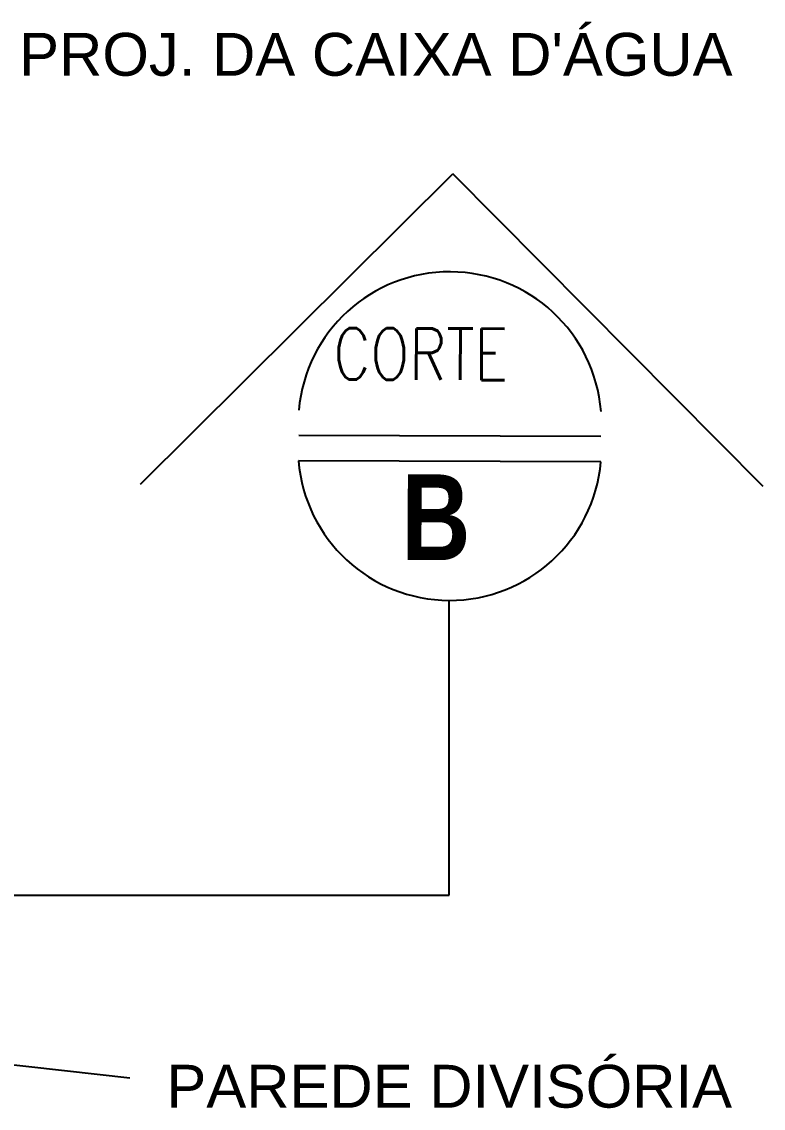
# Model space of a CAD drawing. Header units: millimetres. Extents: x 3724 to 8454, y 143 to 322.
# Drawn here: x 3736.947 to 3738.676, y 175.242 to 177.777 of the extents above; entities that cross this region are included whole.
import ezdxf

# ---------------------------------------------------------------- set-up
doc = ezdxf.new("R2010")
doc.units = ezdxf.units.MM
doc.header["$LTSCALE"] = 20
doc.linetypes.add('DASHDOT2', pattern=[12.7, 6.35, -3.175, 0, -3.175])
for name, color, linetype in [('A-PEN-08', 8, 'Continuous'), ('A-PEN-R', 1, 'Continuous'), ('L-Cortes', 2, 'Continuous')]:
    doc.layers.add(name, color=color, linetype=linetype)
doc.styles.add('CARIMBO_DADOS', font='arial.ttf', dxfattribs={"height": 0.1})
doc.styles.add('REG60', font='romans.shx', dxfattribs={"width": 0.8, "height": 0.15})
doc.styles.add('SANSSERIF2', font='sanssb__.ttf', dxfattribs={"width": 0.8})

msp = doc.modelspace()

# ---------------------------------------------------------------- linework, layer by layer
at = {"color": 6}
for p in [(3737.2234, 176.698), (3738.6764, 176.6927)]:
    msp.add_line(p, (3737.9526, 177.4219), dxfattribs=at)
for p, q in [((3738.2977, 176.8087), (3737.5926, 176.8113)), ((3738.2975, 176.7497), (3737.5923, 176.7523))]:
    msp.add_line(p, q)
for centre, start, end in [((3737.9453, 176.8395), 4.5691, 175.0088), ((3737.945, 176.7805), 184.5691, 355.0088)]:
    msp.add_arc(centre, 0.3538, start, end)
at = {"layer": 'A-PEN-08', "ltscale": 0.05}
msp.add_line((3735.9636, 175.4526), (3737.1987, 175.3126), dxfattribs=at)
at = {"layer": 'A-PEN-R', "linetype": 'DASHDOT2', "ltscale": 0.3}
for p, q in [((3737.9437, 175.739), (3737.9437, 176.4267)), ((3727.5745, 175.739), (3737.9437, 175.739))]:
    msp.add_line(p, q, dxfattribs=at)

# ---------------------------------------------------------------- texts
at = {"color": 230, "char_height": 0.1, "attachment_point": 5, "style": 'CARIMBO_DADOS'}
for s, insert in [("PROJ. DA CAIXA D'ÁGUA", (3737.7727, 177.7)), ('PAREDE DIVISÓRIA', (3737.9438, 175.2924))]:
    msp.add_mtext(s, dxfattribs=dict(at, insert=insert))
at = {"layer": 'L-Cortes', "color": 7, "width": 0.8}
for s, height, style, p in [('CORTE', 0.12, 'REG60', (3737.6734, 176.9421)), ('B', 0.2, 'SANSSERIF2', (3737.8317, 176.5209))]:
    msp.add_text(s, height=height, rotation=359.789, dxfattribs=dict(at, style=style)).set_placement(p)

doc.saveas('drawing.dxf')
